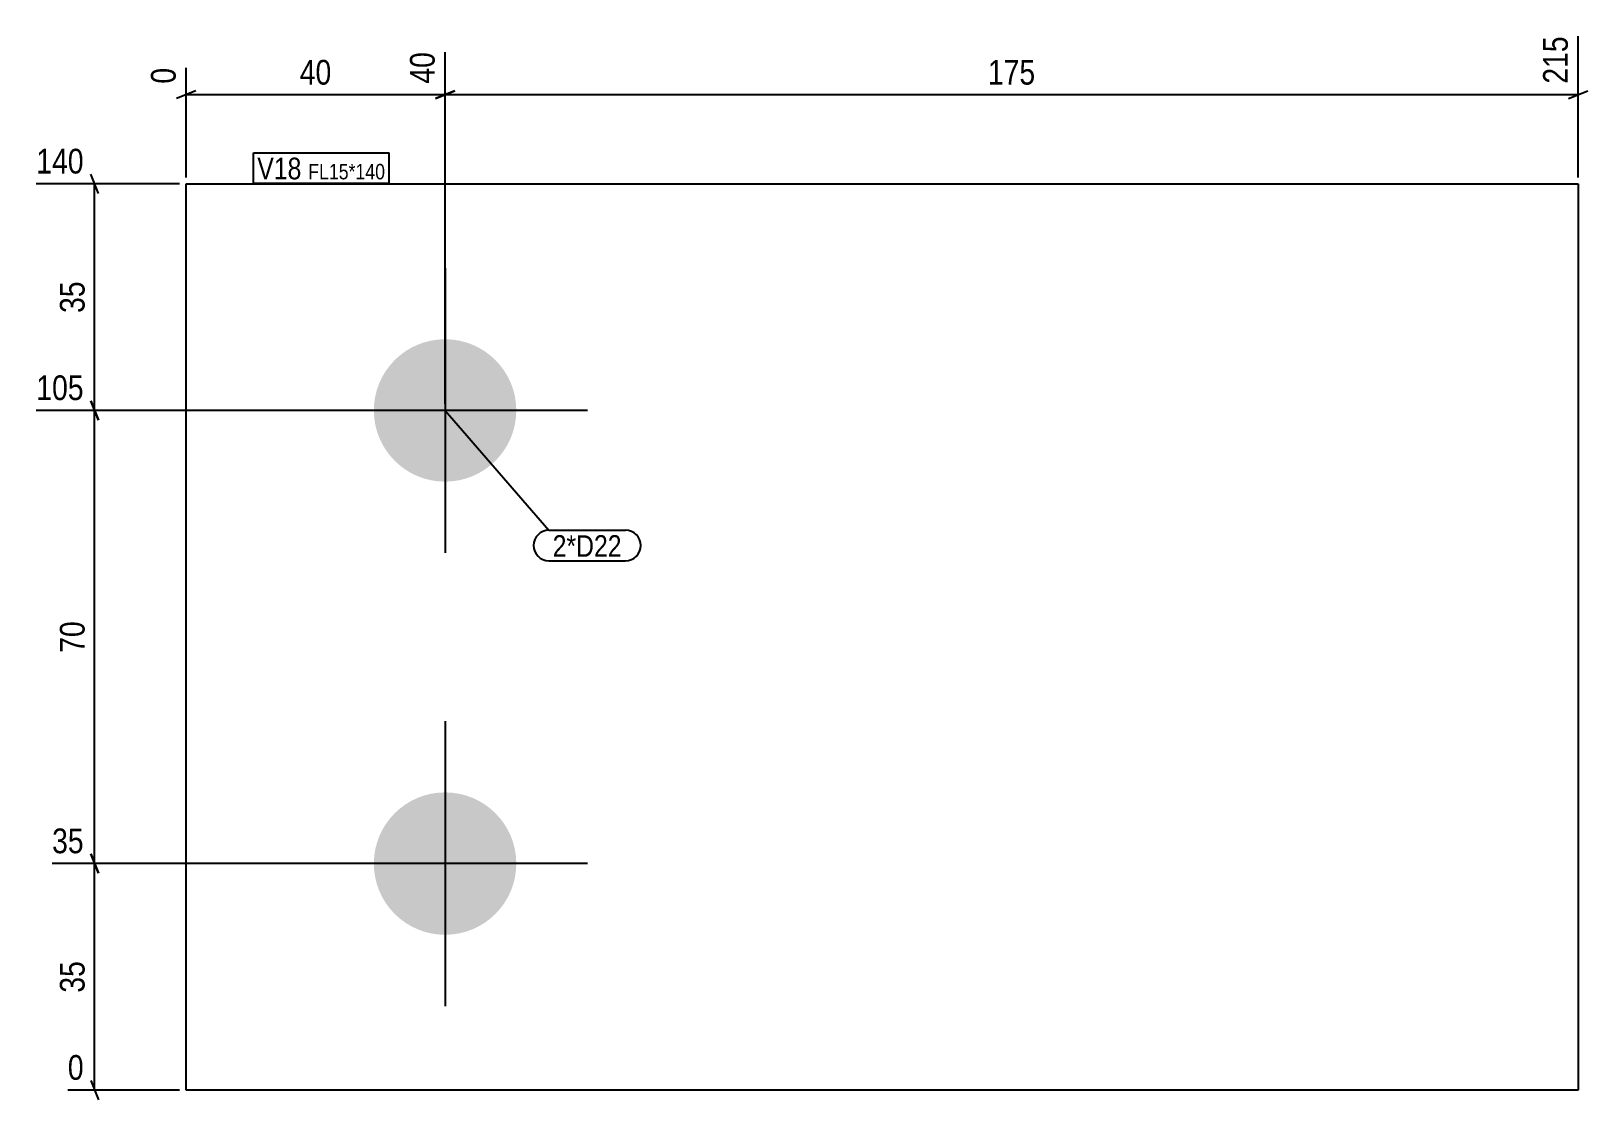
# Model space of a CAD drawing. Header units: millimetres. Extents: x 2 to 243, y 3 to 168.
import ezdxf

# ---------------------------------------------------------------- set-up
doc = ezdxf.new("R2010")
doc.units = ezdxf.units.MM
for name, color, linetype in [('MÅLSÆTNING', 7, 'Continuous'), ('STÅL', 7, 'Continuous'), ('TEKST', 7, 'Continuous')]:
    doc.layers.add(name, color=color, linetype=linetype)
doc.styles.add('Arial Narrow', font='ARIALN.TTF', dxfattribs={"height": 0.2})

msp = doc.modelspace()

# ---------------------------------------------------------------- hatches: boundary and pattern name
at = {"layer": 'STÅL', "linetype": 'Continuous'}
for points in [[(66.13, 98.5, -1), (66.13, 120.5, -1)], [(66.13, 28.5, -1), (66.13, 50.5, -1)]]:
    msp.add_hatch(color=3, dxfattribs=at).paths.add_polyline_path(points)

# ---------------------------------------------------------------- linework, layer by layer
at = {"layer": 'MÅLSÆTNING', "color": 7, "linetype": 'Continuous'}
for p, q in [((241.13, 145.5), (241.13, 167.29)), ((66.13, 110.5), (66.13, 164.86)), ((66.13, 110.5), (66.13, 164.86)), ((26.13, 145.5), (26.13, 162.42)), ((27.63, 158.88), (24.63, 157.68)), ((67.63, 158.88), (64.63, 157.68)), ((64.63, 157.68), (67.63, 158.88)), ((239.63, 157.68), (242.63, 158.88)), ((26.13, 158.28), (66.13, 158.28)), ((66.13, 158.28), (241.13, 158.28)), ((25.13, 144.5), (3, 144.5)), ((12.61, 143), (11.41, 146)), ((12.01, 109.5), (12.01, 144.5)), ((11.41, 111), (12.61, 108)), ((12.61, 108), (11.41, 111)), ((65.13, 109.5), (3, 109.5)), ((65.13, 109.5), (3, 109.5)), ((12.61, 38), (11.41, 41)), ((65.13, 39.5), (5.44, 39.5)), ((12.01, 4.5), (12.01, 39.5)), ((11.41, 6), (12.61, 3)), ((25.13, 4.5), (7.87, 4.5))]:
    msp.add_line(p, q, dxfattribs=at)
at = {"layer": 'STÅL', "color": 2, "linetype": 'Continuous'}
for p, q in [((26.13, 4.5), (26.13, 144.5)), ((26.13, 144.5), (241.13, 144.5)), ((241.13, 144.5), (241.13, 4.5)), ((241.13, 4.5), (26.13, 4.5))]:
    msp.add_line(p, q, dxfattribs=at)
at = {"layer": 'STÅL', "color": 3, "linetype": 'Continuous'}
for p, q in [((66.13, 131.5), (66.13, 87.5)), ((88.13, 109.5), (44.13, 109.5)), ((66.13, 61.5), (66.13, 17.5)), ((88.13, 39.5), (44.13, 39.5))]:
    msp.add_line(p, q, dxfattribs=at)

# ---------------------------------------------------------------- wipeouts: each hides what was drawn before it
at = {"color": 0}
msp.add_wipeout([(93.41, 86.89), (93.41, 90.39), (82.75, 90.39), (82.75, 86.89)], dxfattribs=at).dxf.layer = 'TEKST'

# ---------------------------------------------------------------- next in the draw order: wipeouts: each hides what was drawn before it
at = {"color": 0, "linetype": 'Continuous'}
for points in [[(240.33, 168.09), (234.73, 168.09), (234.73, 159.18), (240.33, 159.18)], [(65.33, 165.66), (59.73, 165.66), (59.73, 159.18), (65.33, 159.18)], [(25.33, 163.22), (19.73, 163.22), (19.73, 159.18), (25.33, 159.18)], [(11.11, 145.3), (11.11, 150.9), (2.2, 150.9), (2.2, 145.3)], [(11.11, 40.3), (11.11, 45.9), (4.64, 45.9), (4.64, 40.3)], [(11.11, 5.3), (11.11, 10.9), (7.07, 10.9), (7.07, 5.3)]]:
    msp.add_wipeout(points, dxfattribs=at).dxf.layer = 'MÅLSÆTNING'
at = {"color": 0}
for points, layer in [([(49.37, 159.03), (49.37, 164.63), (42.89, 164.63), (42.89, 159.03)], 'MÅLSÆTNING'), ([(158.08, 159.03), (158.08, 164.63), (149.17, 164.63), (149.17, 159.03)], 'MÅLSÆTNING'), ([(11.26, 130.24), (5.66, 130.24), (5.66, 123.76), (11.26, 123.76)], 'MÅLSÆTNING'), ([(11.26, 25.24), (5.66, 25.24), (5.66, 18.76), (11.26, 18.76)], 'MÅLSÆTNING'), ([(43.95, 145.2), (43.95, 148.7), (37.13, 148.7), (37.13, 145.2)], 'TEKST'), ([(93.41, 86.89), (93.41, 90.39), (82.75, 90.39), (82.75, 86.89)], 'TEKST')]:
    msp.add_wipeout(points, dxfattribs=at).dxf.layer = layer

# ---------------------------------------------------------------- next in the draw order: linework, layer by layer
at = {"layer": 'MÅLSÆTNING', "color": 7, "linetype": 'Continuous'}
for p, q in [((12.01, 39.5), (12.01, 109.5)), ((11.41, 41), (12.61, 38)), ((65.13, 39.5), (5.44, 39.5))]:
    msp.add_line(p, q, dxfattribs=at)
at = {"layer": 'TEKST', "color": 7, "linetype": 'Continuous'}
for p, q in [((66.13, 109.5), (82.15, 90.99)), ((82.15, 90.99), (94.01, 90.99)), ((82.15, 86.29), (94.01, 86.29))]:
    msp.add_line(p, q, dxfattribs=at)
for centre, start, end in [((82.15, 88.64), 90, 270), ((94.01, 88.64), 270, 90)]:
    msp.add_arc(centre, 2.35, start, end, dxfattribs=at)

# ---------------------------------------------------------------- next in the draw order: texts
at = {"layer": 'MÅLSÆTNING', "color": 3, "linetype": 'Continuous', "style": 'Arial Narrow'}
for s, height, p in [('215', 3.818, (239.53, 159.98)), ('40', 3.818, (64.53, 159.98)), ('0', 3.82, (24.53, 159.98))]:
    msp.add_text(s, height=height, rotation=90.0002, dxfattribs=at).set_placement(p)
at = {"layer": 'MÅLSÆTNING', "color": 3, "style": 'Arial Narrow'}
for s, p in [('40', (43.69, 159.83)), ('175', (149.97, 159.83))]:
    msp.add_text(s, height=3.818, dxfattribs=at).set_placement(p)
at = {"layer": 'MÅLSÆTNING', "color": 3, "linetype": 'Continuous', "style": 'Arial Narrow'}
for s, height, p in [('140', 3.818, (3, 146.1)), ('35', 3.818, (5.44, 41.1)), ('0', 3.82, (7.87, 6.1))]:
    msp.add_text(s, height=height, dxfattribs=at).set_placement(p)
at = {"layer": 'MÅLSÆTNING', "color": 3, "style": 'Arial Narrow'}
for p in [(10.46, 124.56), (10.46, 19.56)]:
    msp.add_text('35', height=3.818, rotation=90.0002, dxfattribs=at).set_placement(p)
at = {"layer": 'TEKST', "color": 3, "style": 'Arial Narrow'}
msp.add_text('2*D22', height=3.34, dxfattribs=at).set_placement((82.75, 86.89))

# ---------------------------------------------------------------- next in the draw order: wipeouts: each hides what was drawn before it
at = {"color": 0}
msp.add_wipeout([(43.95, 145.2), (43.95, 148.7), (37.13, 148.7), (37.13, 145.2)], dxfattribs=at).dxf.layer = 'TEKST'

# ---------------------------------------------------------------- next in the draw order: linework, layer by layer
at = {"layer": 'TEKST', "color": 7, "linetype": 'Continuous'}
for p, q in [((36.53, 149.3), (57.48, 149.3)), ((36.53, 144.6), (36.53, 149.3))]:
    msp.add_line(p, q, dxfattribs=at)

# ---------------------------------------------------------------- next in the draw order: texts
at = {"layer": 'TEKST', "color": 3, "style": 'Arial Narrow'}
msp.add_text('V18', height=3.34, dxfattribs=at).set_placement((37.13, 145.2))

# ---------------------------------------------------------------- next in the draw order: wipeouts: each hides what was drawn before it
at = {"color": 0, "linetype": 'Continuous'}
msp.add_wipeout([(11.11, 110.3), (11.11, 115.9), (2.2, 115.9), (2.2, 110.3)], dxfattribs=at).dxf.layer = 'MÅLSÆTNING'
at = {"color": 0}
for points, layer in [([(11.26, 77.74), (5.66, 77.74), (5.66, 71.26), (11.26, 71.26)], 'MÅLSÆTNING'), ([(56.88, 145.2), (56.88, 147.7), (45, 147.7), (45, 145.2)], 'TEKST')]:
    msp.add_wipeout(points, dxfattribs=at).dxf.layer = layer

# ---------------------------------------------------------------- next in the draw order: texts
at = {"layer": 'MÅLSÆTNING', "color": 3, "linetype": 'Continuous', "style": 'Arial Narrow'}
msp.add_text('105', height=3.818, dxfattribs=at).set_placement((3, 111.1))
at = {"layer": 'MÅLSÆTNING', "color": 3, "style": 'Arial Narrow'}
msp.add_text('70', height=3.818, rotation=90.0002, dxfattribs=at).set_placement((10.46, 72.06))

# ---------------------------------------------------------------- next in the draw order: wipeouts: each hides what was drawn before it
at = {"color": 0}
msp.add_wipeout([(56.88, 145.2), (56.88, 147.7), (45, 147.7), (45, 145.2)], dxfattribs=at).dxf.layer = 'TEKST'

# ---------------------------------------------------------------- next in the draw order: linework, layer by layer
at = {"layer": 'TEKST', "color": 7, "linetype": 'Continuous'}
for p, q in [((57.48, 144.6), (57.48, 149.3)), ((36.53, 144.6), (57.48, 144.6))]:
    msp.add_line(p, q, dxfattribs=at)

# ---------------------------------------------------------------- next in the draw order: texts
at = {"layer": 'TEKST', "color": 3, "style": 'Arial Narrow'}
msp.add_text('FL15*140', height=2.386, dxfattribs=at).set_placement((45, 145.2))

doc.saveas('drawing.dxf')
